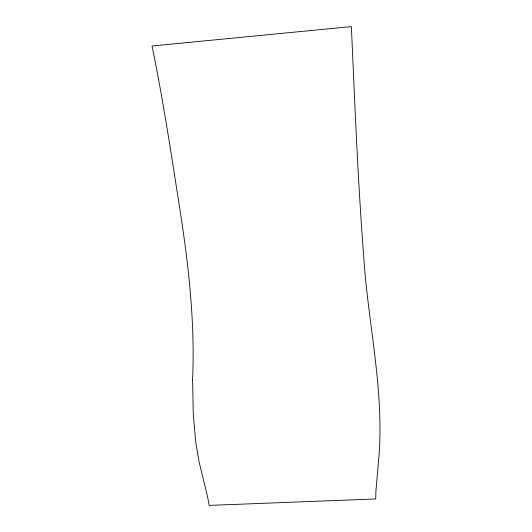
<?xml version="1.0" encoding="UTF-8"?>
<svg xmlns="http://www.w3.org/2000/svg" width="532" height="532" viewBox="0 0 532 532"><rect width="100%" height="100%" fill="white"/><g stroke="black" fill="none" stroke-linecap="round" stroke-linejoin="round"><path stroke-width="0.8" d="M192.611 379.735L193.236 413.264L195.69 441.673L198.921 461.171L207.673 497.247L209.169 505.4L375.705 498.956L375.964 490.564L379.21 453.178A416.529 366.934 37.3 0 0 379.782 441.181C381.796 379.748 367.905 319.386 363.848 258.319C357.856 181.193 354.817 103.873 351.379 26.6L152.026 45.991C163.098 99.684 171.264 153.921 179.676 208.078C188.614 264.836 195.064 322.186 192.611 379.735"/></g></svg>
